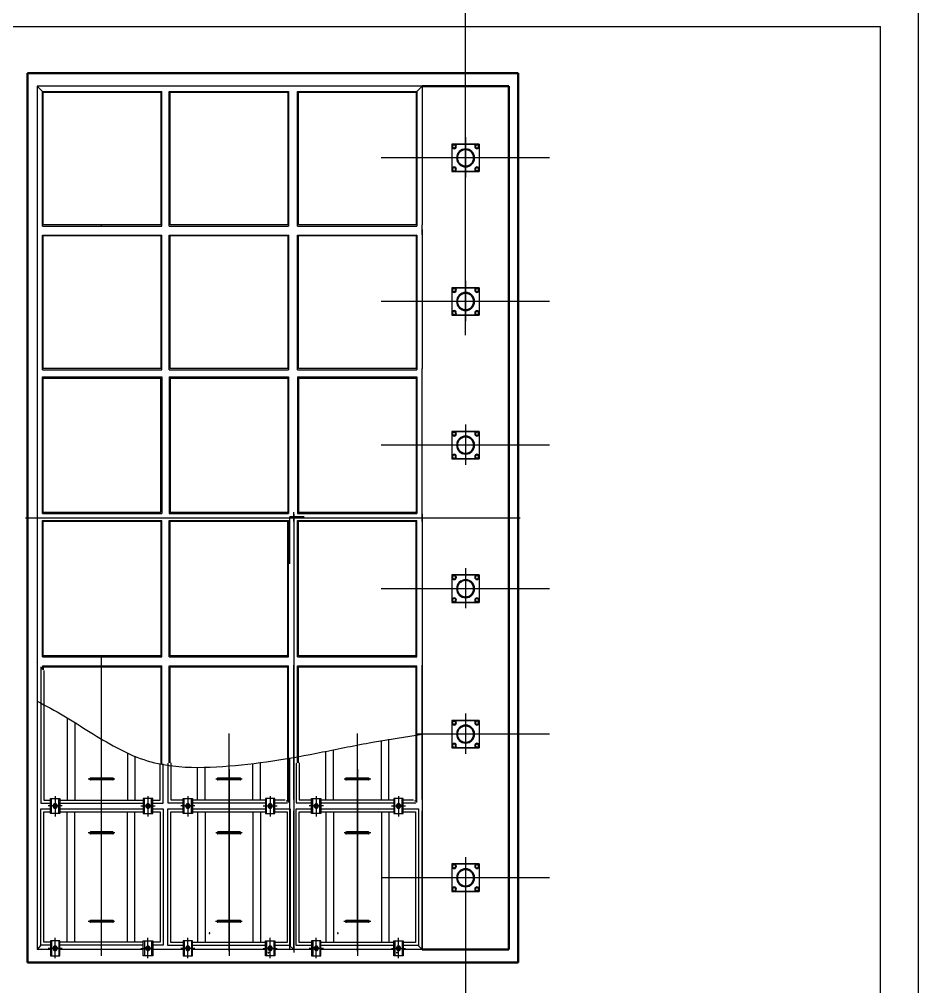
# Model space of a CAD drawing. Extents: x -170 to 1091, y -90 to 504.
# Drawn here: x 268.32 to 277.75, y 65.77 to 75.91 of the extents above; entities that cross this region are included whole.
import ezdxf

# ---------------------------------------------------------------- set-up
doc = ezdxf.new("R2010")
doc.units = 0
doc.header["$LTSCALE"] = 1000
for name, pattern in [('1 实线', [0]), ('2 虚线', [5.75, 4.5, -1.25]), ('4 点画线', [9, 6.25, -1.25, 0.25, -1.25]), ('PF_CENTER', [400, 250, -50, 50, -50])]:
    doc.linetypes.add(name, pattern=pattern)
for name, color, linetype, lineweight in [('01 粗实线', 7, '1 实线', 50), ('02 细灰线', 253, '1 实线', 25), ('03 细红线', 6, '1 实线', 25), ('04 虚线', 54, '2 虚线', 25), ('05 点画线', 141, '4 点画线', 25)]:
    doc.layers.add(name, color=color, linetype=linetype, lineweight=lineweight)
doc.layers.add('02', color=1, linetype='CONTINUOUS')
doc.layers.add('05', color=4, linetype='PF_CENTER')

msp = doc.modelspace()

# ---------------------------------------------------------------- linework, layer by layer
at = {"layer": '01 粗实线'}
for p, q in [((268.40879, 75.34735, 0), (273.55334, 75.34735, 0)), ((268.40879, 66.02735, 0), (268.40879, 75.34735, 0)), ((273.55334, 75.34735, 0), (273.55334, 66.02735, 0)), ((272.54636, 75.21274, 0), (273.45364, 75.21274, 0)), ((273.45364, 75.21274, 0), (273.45364, 66.16171, 0)), ((272.54636, 66.16171, 0), (273.45364, 66.16171, 0)), ((273.55334, 66.02735, 0), (268.40879, 66.02735, 0))]:
    msp.add_line(p, q, dxfattribs=at)
at = {"layer": '01 粗实线', "color": 3, "lineweight": 25}
for p, q in [((272.85543, 74.60435, 0), (272.85543, 74.31522, 0)), ((272.85543, 74.60435, 0), (272.85543, 74.31522, 0)), ((272.85543, 74.60435, 0), (273.14457, 74.60435, 0)), ((273.14457, 74.60435, 0), (272.85543, 74.60435, 0)), ((273.14457, 74.60435, 0), (273.14457, 74.31522, 0)), ((272.85543, 74.31522, 0), (273.14457, 74.31522, 0)), ((273.14457, 74.31522, 0), (272.85543, 74.31522, 0)), ((272.85543, 73.09887, 0), (272.85543, 72.80974, 0)), ((272.85543, 73.09887, 0), (272.85543, 72.80974, 0)), ((272.85543, 73.09887, 0), (273.14457, 73.09887, 0)), ((273.14457, 73.09887, 0), (272.85543, 73.09887, 0)), ((273.14457, 73.09887, 0), (273.14457, 72.80974, 0)), ((272.85543, 72.80974, 0), (273.14457, 72.80974, 0)), ((273.14457, 72.80974, 0), (272.85543, 72.80974, 0)), ((272.85543, 71.59339, 0), (272.85543, 71.30426, 0)), ((272.85543, 71.59339, 0), (272.85543, 71.30426, 0)), ((272.85543, 71.59339, 0), (273.14457, 71.59339, 0)), ((273.14457, 71.59339, 0), (272.85543, 71.59339, 0)), ((273.14457, 71.59339, 0), (273.14457, 71.30426, 0)), ((272.85543, 71.30426, 0), (273.14457, 71.30426, 0)), ((273.14457, 71.30426, 0), (272.85543, 71.30426, 0)), ((272.85543, 70.08874, 0), (272.85543, 69.7996, 0)), ((272.85543, 70.08874, 0), (272.85543, 69.7996, 0)), ((273.14457, 70.08874, 0), (272.85543, 70.08874, 0)), ((272.85543, 70.08874, 0), (273.14457, 70.08874, 0)), ((273.14457, 70.08874, 0), (273.14457, 69.7996, 0)), ((273.14457, 69.7996, 0), (272.85543, 69.7996, 0)), ((272.85543, 69.7996, 0), (273.14457, 69.7996, 0)), ((272.85543, 68.56449, 0), (272.85543, 68.27536, 0)), ((272.85543, 68.56449, 0), (272.85543, 68.27536, 0)), ((273.14457, 68.56449, 0), (272.85543, 68.56449, 0)), ((272.85543, 68.56449, 0), (273.14457, 68.56449, 0)), ((273.14457, 68.56449, 0), (273.14457, 68.27536, 0)), ((273.14457, 68.27536, 0), (272.85543, 68.27536, 0)), ((272.85543, 68.27536, 0), (273.14457, 68.27536, 0)), ((272.85543, 67.05902, 0), (272.85543, 66.76989, 0)), ((272.85543, 67.05902, 0), (272.85543, 66.76989, 0)), ((273.14457, 67.05902, 0), (272.85543, 67.05902, 0)), ((272.85543, 67.05902, 0), (273.14457, 67.05902, 0)), ((273.14457, 67.05902, 0), (273.14457, 66.76989, 0)), ((273.14457, 66.76989, 0), (272.85543, 66.76989, 0)), ((272.85543, 66.76989, 0), (273.14457, 66.76989, 0))]:
    msp.add_line(p, q, dxfattribs=at)
at = {"layer": '01 粗实线', "color": 253, "lineweight": 25}
for p, q in [((268.50683, 69.17443, 0), (268.50849, 69.17237, 0)), ((268.55219, 69.11816, 0), (268.57122, 69.09454, 0))]:
    msp.add_line(p, q, dxfattribs=at)
at = {"layer": '01 粗实线', "color": 9, "lineweight": 25, "elevation": 0}
for points in [[(272.90015, 74.57942), (272.89026, 74.56147), (272.87047, 74.56147), (272.86057, 74.57942), (272.87047, 74.59737), (272.89026, 74.59737)], [(273.09985, 74.57942), (273.10974, 74.56147), (273.12953, 74.56147), (273.13943, 74.57942), (273.12953, 74.59737), (273.10974, 74.59737)], [(272.90015, 74.34015), (272.89026, 74.35809), (272.87047, 74.35809), (272.86057, 74.34015), (272.87047, 74.3222), (272.89026, 74.3222)], [(273.09985, 74.34015), (273.10974, 74.35809), (273.12953, 74.35809), (273.13943, 74.34015), (273.12953, 74.3222), (273.10974, 74.3222)], [(272.90015, 73.07394), (272.89026, 73.056), (272.87047, 73.056), (272.86057, 73.07394), (272.87047, 73.09189), (272.89026, 73.09189)], [(273.09985, 73.07394), (273.10974, 73.056), (273.12953, 73.056), (273.13943, 73.07394), (273.12953, 73.09189), (273.10974, 73.09189)], [(272.90015, 72.83467), (272.89026, 72.85261), (272.87047, 72.85261), (272.86057, 72.83467), (272.87047, 72.81672), (272.89026, 72.81672)], [(273.09985, 72.83467), (273.10974, 72.85261), (273.12953, 72.85261), (273.13943, 72.83467), (273.12953, 72.81672), (273.10974, 72.81672)], [(272.90015, 71.56847), (272.89026, 71.55052), (272.87047, 71.55052), (272.86057, 71.56847), (272.87047, 71.58641), (272.89026, 71.58641)], [(273.09985, 71.56847), (273.10974, 71.55052), (273.12953, 71.55052), (273.13943, 71.56847), (273.12953, 71.58641), (273.10974, 71.58641)], [(272.90015, 71.32919), (272.89026, 71.34714), (272.87047, 71.34714), (272.86057, 71.32919), (272.87047, 71.31125), (272.89026, 71.31125)], [(273.09985, 71.32919), (273.10974, 71.34714), (273.12953, 71.34714), (273.13943, 71.32919), (273.12953, 71.31125), (273.10974, 71.31125)], [(272.90015, 70.06381), (272.89026, 70.04586), (272.87047, 70.04586), (272.86057, 70.06381), (272.87047, 70.08175), (272.89026, 70.08175)], [(273.09985, 70.06381), (273.10974, 70.04586), (273.12953, 70.04586), (273.13943, 70.06381), (273.12953, 70.08175), (273.10974, 70.08175)], [(272.90015, 69.82453), (272.89026, 69.84248), (272.87047, 69.84248), (272.86057, 69.82453), (272.87047, 69.80659), (272.89026, 69.80659)], [(273.09985, 69.82453), (273.10974, 69.84248), (273.12953, 69.84248), (273.13943, 69.82453), (273.12953, 69.80659), (273.10974, 69.80659)], [(272.90015, 68.53957), (272.89026, 68.52162), (272.87047, 68.52162), (272.86057, 68.53957), (272.87047, 68.55751), (272.89026, 68.55751)], [(273.09985, 68.53957), (273.10974, 68.52162), (273.12953, 68.52162), (273.13943, 68.53957), (273.12953, 68.55751), (273.10974, 68.55751)], [(272.90015, 68.30029), (272.89026, 68.31824), (272.87047, 68.31824), (272.86057, 68.30029), (272.87047, 68.28235), (272.89026, 68.28235)], [(273.09985, 68.30029), (273.10974, 68.31824), (273.12953, 68.31824), (273.13943, 68.30029), (273.12953, 68.28235), (273.10974, 68.28235)], [(272.90015, 67.03409), (272.89026, 67.01614), (272.87047, 67.01614), (272.86057, 67.03409), (272.87047, 67.05203), (272.89026, 67.05203)], [(273.09985, 67.03409), (273.10974, 67.01614), (273.12953, 67.01614), (273.13943, 67.03409), (273.12953, 67.05203), (273.10974, 67.05203)], [(272.90015, 66.79481), (272.89026, 66.81276), (272.87047, 66.81276), (272.86057, 66.79481), (272.87047, 66.77687), (272.89026, 66.77687)], [(273.09985, 66.79481), (273.10974, 66.81276), (273.12953, 66.81276), (273.13943, 66.79481), (273.12953, 66.77687), (273.10974, 66.77687)]]:
    msp.add_lwpolyline(points, close=True, dxfattribs=at)
at = {"layer": '01 粗实线', "color": 9, "lineweight": 25}
for centre, radius, start, end in [((272.88036, 74.57942, 0), 0.02393, 90, 270), ((272.88036, 74.57942, 0), 0.01734, 90, 270), ((272.88036, 74.57942, 0), 0.02393, 270, 90), ((272.88036, 74.57942, 0), 0.01734, 270, 90), ((273.11964, 74.57942, 0), 0.02393, 90, 270), ((273.11964, 74.57942, 0), 0.01734, 90, 270), ((273.11964, 74.57942, 0), 0.02393, 270, 90), ((273.11964, 74.57942, 0), 0.01734, 270, 90), ((272.88036, 74.34015, 0), 0.02393, 90, 270), ((272.88036, 74.34015, 0), 0.01734, 90, 270), ((272.88036, 74.34015, 0), 0.02393, 270, 90), ((272.88036, 74.34015, 0), 0.01734, 270, 90), ((273.11964, 74.34015, 0), 0.02393, 90, 270), ((273.11964, 74.34015, 0), 0.01734, 90, 270), ((273.11964, 74.34015, 0), 0.02393, 270, 90), ((273.11964, 74.34015, 0), 0.01734, 270, 90), ((272.88036, 73.07394, 0), 0.02393, 90, 270), ((272.88036, 73.07394, 0), 0.02393, 270, 90), ((273.11964, 73.07394, 0), 0.02393, 90, 270), ((273.11964, 73.07394, 0), 0.02393, 270, 90), ((272.88036, 73.07394, 0), 0.01734, 90, 270), ((272.88036, 73.07394, 0), 0.01734, 270, 90), ((273.11964, 73.07394, 0), 0.01734, 90, 270), ((273.11964, 73.07394, 0), 0.01734, 270, 90), ((272.88036, 72.83467, 0), 0.02393, 90, 270), ((272.88036, 72.83467, 0), 0.01734, 90, 270), ((272.88036, 72.83467, 0), 0.02393, 270, 90), ((272.88036, 72.83467, 0), 0.01734, 270, 90), ((273.11964, 72.83467, 0), 0.02393, 90, 270), ((273.11964, 72.83467, 0), 0.01734, 90, 270), ((273.11964, 72.83467, 0), 0.02393, 270, 90), ((273.11964, 72.83467, 0), 0.01734, 270, 90), ((272.88036, 71.56847, 0), 0.02393, 90, 270), ((272.88036, 71.56847, 0), 0.01734, 90, 270), ((272.88036, 71.56847, 0), 0.02393, 270, 90), ((272.88036, 71.56847, 0), 0.01734, 270, 90), ((273.11964, 71.56847, 0), 0.02393, 90, 270), ((273.11964, 71.56847, 0), 0.01734, 90, 270), ((273.11964, 71.56847, 0), 0.02393, 270, 90), ((273.11964, 71.56847, 0), 0.01734, 270, 90), ((272.88036, 71.32919, 0), 0.02393, 90, 270), ((272.88036, 71.32919, 0), 0.01734, 90, 270), ((272.88036, 71.32919, 0), 0.02393, 270, 90), ((272.88036, 71.32919, 0), 0.01734, 270, 90), ((273.11964, 71.32919, 0), 0.02393, 90, 270), ((273.11964, 71.32919, 0), 0.01734, 90, 270), ((273.11964, 71.32919, 0), 0.02393, 270, 90), ((273.11964, 71.32919, 0), 0.01734, 270, 90), ((272.88036, 70.06381, 0), 0.02393, 90, 270), ((272.88036, 70.06381, 0), 0.01734, 90, 270), ((272.88036, 70.06381, 0), 0.02393, 270, 90), ((272.88036, 70.06381, 0), 0.01734, 270, 90), ((273.11964, 70.06381, 0), 0.02393, 90, 270), ((273.11964, 70.06381, 0), 0.01734, 90, 270), ((273.11964, 70.06381, 0), 0.02393, 270, 90), ((273.11964, 70.06381, 0), 0.01734, 270, 90), ((272.88036, 69.82453, 0), 0.02393, 90, 270), ((272.88036, 69.82453, 0), 0.01734, 90, 270), ((272.88036, 69.82453, 0), 0.02393, 270, 90), ((272.88036, 69.82453, 0), 0.01734, 270, 90), ((273.11964, 69.82453, 0), 0.02393, 90, 270), ((273.11964, 69.82453, 0), 0.01734, 90, 270), ((273.11964, 69.82453, 0), 0.02393, 270, 90), ((273.11964, 69.82453, 0), 0.01734, 270, 90), ((272.88036, 68.53957, 0), 0.02393, 90, 270), ((272.88036, 68.53957, 0), 0.01734, 90, 270), ((272.88036, 68.53957, 0), 0.02393, 270, 90), ((272.88036, 68.53957, 0), 0.01734, 270, 90), ((273.11964, 68.53957, 0), 0.02393, 90, 270), ((273.11964, 68.53957, 0), 0.01734, 90, 270), ((273.11964, 68.53957, 0), 0.02393, 270, 90), ((273.11964, 68.53957, 0), 0.01734, 270, 90), ((272.88036, 68.30029, 0), 0.02393, 90, 270), ((272.88036, 68.30029, 0), 0.01734, 90, 270), ((272.88036, 68.30029, 0), 0.02393, 270, 90), ((272.88036, 68.30029, 0), 0.01734, 270, 90), ((273.11964, 68.30029, 0), 0.02393, 90, 270), ((273.11964, 68.30029, 0), 0.01734, 90, 270), ((273.11964, 68.30029, 0), 0.02393, 270, 90), ((273.11964, 68.30029, 0), 0.01734, 270, 90), ((272.88036, 67.03409, 0), 0.02393, 90, 270), ((272.88036, 67.03409, 0), 0.01734, 90, 270), ((272.88036, 67.03409, 0), 0.02393, 270, 90), ((272.88036, 67.03409, 0), 0.01734, 270, 90), ((273.11964, 67.03409, 0), 0.02393, 90, 270), ((273.11964, 67.03409, 0), 0.01734, 90, 270), ((273.11964, 67.03409, 0), 0.02393, 270, 90), ((273.11964, 67.03409, 0), 0.01734, 270, 90), ((272.88036, 66.79481, 0), 0.02393, 90, 270), ((272.88036, 66.79481, 0), 0.01734, 90, 270), ((272.88036, 66.79481, 0), 0.02393, 270, 90), ((272.88036, 66.79481, 0), 0.01734, 270, 90), ((273.11964, 66.79481, 0), 0.02393, 90, 270), ((273.11964, 66.79481, 0), 0.01734, 90, 270), ((273.11964, 66.79481, 0), 0.02393, 270, 90), ((273.11964, 66.79481, 0), 0.01734, 270, 90)]:
    msp.add_arc(centre, radius, start, end, dxfattribs=at)
at = {"layer": '01 粗实线', "color": 3, "lineweight": 25}
for centre, start, end in [((273, 74.45978, 0), 90, 270), ((273, 74.45978, 0), 270, 90), ((273, 72.95431, 0), 90, 270), ((273, 72.95431, 0), 270, 90), ((273, 71.44883, 0), 90, 270), ((273, 71.44883, 0), 270, 90), ((273, 69.94417, 0), 90, 270), ((273, 69.94417, 0), 270, 90), ((273, 68.41993, 0), 90, 270), ((273, 68.41993, 0), 270, 90), ((273, 66.91445, 0), 90, 270), ((273, 66.91445, 0), 270, 90)]:
    msp.add_arc(centre, 0.09472, start, end, dxfattribs=at)
at = {"layer": '01 粗实线', "lineweight": 25}
for centre, start, end in [((270.31603, 66.33346, 0), 90, 270), ((270.31603, 66.33346, 0), 270, 90), ((271.66199, 66.33346, 0), 90, 270), ((271.66199, 66.33346, 0), 270, 90), ((270.93395, 66.12982, 0), 90, 270), ((270.93395, 66.12982, 0), 270, 90), ((270.94973, 66.1784, 0), 90, 270), ((270.94973, 66.1784, 0), 270, 90), ((272.27991, 66.12982, 0), 90, 270), ((272.27991, 66.12982, 0), 270, 90), ((272.29569, 66.1784, 0), 90, 270), ((272.29569, 66.1784, 0), 270, 90)]:
    msp.add_arc(centre, 0.00353, start, end, dxfattribs=at)
at = {"layer": '02', "ltscale": 8}
for p, q in [((277.75, 62.70093, 0), (277.75, 82.69885, 0)), ((224, 75.83535, 0), (277.35, 75.83535, 0)), ((277.35, 62.70093), (277.35, 75.83535, 0))]:
    msp.add_line(p, q, dxfattribs=at)
at = {"layer": '02 细灰线', "color": 7}
for p, q in [((271.20041, 75.21274, 0), (268.50849, 75.21274, 0)), ((268.50849, 75.21274, 0), (268.50849, 66.98268, 0)), ((268.50849, 75.21274, 0), (268.57122, 75.15001, 0)), ((268.56495, 73.74487, 0), (268.56495, 75.15628, 0)), ((268.56495, 75.15628, 0), (269.81681, 75.15628, 0)), ((268.57122, 73.75664, 0), (268.57122, 75.15001, 0)), ((268.57122, 75.15001, 0), (269.81681, 75.15001, 0)), ((269.80505, 75.15001, 0), (269.80505, 73.75664, 0)), ((269.81681, 75.15001, 0), (269.80505, 75.15001, 0)), ((272.54636, 75.21274, 0), (269.85445, 75.21274, 0)), ((269.89209, 75.15628, 0), (271.14395, 75.15628, 0)), ((269.89209, 75.15001, 0), (271.13768, 75.15001, 0)), ((269.90385, 75.15001, 0), (269.89209, 75.15001, 0)), ((269.90385, 73.75664, 0), (269.90385, 75.15001, 0)), ((271.18472, 75.21274, 0), (271.13768, 75.21274, 0)), ((271.14395, 75.15628, 0), (271.13768, 75.15001, 0)), ((271.13768, 75.15001, 0), (271.13768, 73.75664, 0)), ((271.14395, 75.15628, 0), (271.14395, 73.74487, 0)), ((271.23804, 75.15628, 0), (272.48991, 75.15628, 0)), ((271.23804, 75.15001, 0), (272.48363, 75.15001, 0)), ((271.24981, 75.15001, 0), (271.23804, 75.15001, 0)), ((271.24981, 73.75664, 0), (271.24981, 75.15001, 0)), ((272.53068, 75.21274, 0), (272.48363, 75.21274, 0)), ((272.54636, 75.21274, 0), (272.48363, 75.15001, 0)), ((272.48363, 75.15001, 0), (272.48363, 73.75664, 0)), ((272.48991, 75.15628, 0), (272.48991, 73.74487, 0)), ((272.54636, 75.21274, 0), (272.54636, 73.75664, 0)), ((268.50849, 73.70724, 0), (268.50849, 66.16171, 0)), ((269.80505, 73.75664, 0), (268.57122, 73.75664, 0)), ((271.13768, 73.75664, 0), (269.90385, 73.75664, 0)), ((272.48363, 73.75664, 0), (271.24981, 73.75664, 0)), ((272.54636, 73.65784, 0), (272.54636, 73.75664, 0)), ((272.54636, 73.70724, 0), (272.54636, 72.25113, 0)), ((268.56495, 72.23937, 0), (268.56495, 73.65078, 0)), ((268.56495, 73.65078, 0), (268.57122, 73.64451, 0)), ((268.56495, 73.65078, 0), (269.81681, 73.65078, 0)), ((268.57122, 72.25113, 0), (268.57122, 73.64451, 0)), ((268.57122, 73.64451, 0), (269.81681, 73.64451, 0)), ((269.80505, 73.64451, 0), (269.80505, 72.25113, 0)), ((269.81681, 73.64451, 0), (269.80505, 73.64451, 0)), ((269.89209, 73.65078, 0), (271.14395, 73.65078, 0)), ((269.89209, 73.64451, 0), (271.13768, 73.64451, 0)), ((269.90385, 73.64451, 0), (269.89209, 73.64451, 0)), ((269.90385, 72.25113, 0), (269.90385, 73.64451, 0)), ((271.14395, 73.65078, 0), (271.13768, 73.64451, 0)), ((271.13768, 73.64451, 0), (271.13768, 72.25113, 0)), ((271.14395, 73.65078, 0), (271.14395, 72.23937, 0)), ((271.23804, 73.65078, 0), (272.48991, 73.65078, 0)), ((271.23804, 73.64451, 0), (272.48363, 73.64451, 0)), ((271.24981, 73.64451, 0), (271.23804, 73.64451, 0)), ((271.24981, 72.25113, 0), (271.24981, 73.64451, 0)), ((272.48991, 73.65078, 0), (272.48363, 73.64451, 0)), ((272.48363, 73.64451, 0), (272.48363, 72.25113, 0)), ((272.48991, 73.65078, 0), (272.48991, 72.23937, 0)), ((269.80505, 72.25113, 0), (268.57122, 72.25113, 0)), ((271.13768, 72.25113, 0), (269.90385, 72.25113, 0)), ((272.48363, 72.25113, 0), (271.24981, 72.25113, 0)), ((272.54636, 72.15233, 0), (272.54636, 72.25113, 0)), ((268.56495, 70.73387, 0), (268.56495, 72.16409, 0)), ((268.57122, 70.74563, 0), (268.57122, 72.15233, 0)), ((268.57122, 72.15233, 0), (269.80505, 72.15233, 0)), ((269.80505, 70.74563, 0), (269.80505, 72.15233, 0)), ((269.90385, 72.15233, 0), (271.13768, 72.15233, 0)), ((269.90385, 72.15233, 0), (269.90385, 70.74563, 0)), ((271.13768, 72.15233, 0), (271.13768, 70.74563, 0)), ((271.14395, 72.16409, 0), (271.14395, 72.15233, 0)), ((271.14395, 72.15233, 0), (271.14395, 70.73387, 0)), ((271.24981, 72.15233, 0), (271.24981, 70.74563, 0)), ((271.24981, 72.15233, 0), (272.48363, 72.15233, 0)), ((272.48363, 72.15233, 0), (272.48363, 70.74563, 0)), ((272.48991, 72.16409, 0), (272.48991, 72.15233, 0)), ((272.48991, 72.15233, 0), (272.48991, 70.73387, 0)), ((272.54636, 70.74563, 0), (272.54636, 72.15233, 0)), ((268.57122, 70.74563, 0), (269.80505, 70.74563, 0)), ((269.90385, 70.74563, 0), (271.13768, 70.74563, 0)), ((271.20041, 70.64683, 0), (271.20041, 70.74563, 0)), ((271.20041, 70.72681, 0), (271.20041, 69.12332, 0)), ((271.24981, 70.74563, 0), (272.48363, 70.74563, 0)), ((272.54636, 70.64683, 0), (272.54636, 70.74563, 0)), ((272.54636, 70.72681, 0), (272.54636, 69.12332, 0)), ((268.56495, 69.22918, 0), (268.56495, 70.65859, 0)), ((268.57122, 69.24094, 0), (268.57122, 70.64683, 0)), ((269.80505, 70.64683, 0), (268.57122, 70.64683, 0)), ((269.80505, 70.64683, 0), (269.80505, 69.24094, 0)), ((271.13768, 70.64683, 0), (269.90385, 70.64683, 0)), ((269.90385, 69.24094, 0), (269.90385, 70.64683, 0)), ((271.13768, 69.24094, 0), (271.13768, 70.64683, 0)), ((271.14395, 69.22918, 0), (271.14395, 70.65859, 0)), ((271.20041, 70.64683, 0), (271.20041, 69.14214, 0)), ((272.48363, 70.64683, 0), (271.24981, 70.64683, 0)), ((271.24981, 69.24094, 0), (271.24981, 70.64683, 0)), ((272.48363, 69.24094, 0), (272.48363, 70.64683, 0)), ((272.48991, 69.22918, 0), (272.48991, 70.65859, 0)), ((272.54636, 70.64683, 0), (272.54636, 69.14214, 0)), ((269.80505, 69.24094, 0), (268.57122, 69.24094, 0)), ((271.13768, 69.24094, 0), (269.90385, 69.24094, 0)), ((271.20041, 67.73544, 0), (271.20041, 69.14214, 0)), ((272.48363, 69.24094, 0), (271.24981, 69.24094, 0)), ((272.54636, 67.73544, 0), (272.54636, 69.14214, 0)), ((268.54692, 69.12413, 0), (268.54692, 68.46937, 0)), ((268.56495, 69.13508, 0), (268.56495, 69.10176, 0)), ((268.57122, 69.12332, 0), (268.57122, 69.09397, 0)), ((269.80505, 69.12332, 0), (268.57122, 69.12332, 0)), ((269.80505, 69.12332, 0), (269.80505, 68.10662, 0)), ((271.13768, 69.12332, 0), (269.90385, 69.12332, 0)), ((271.13768, 69.12332, 0), (269.90385, 69.12332, 0)), ((269.90385, 68.11868, 0), (269.90385, 69.12332, 0)), ((271.13768, 67.71662, 0), (271.13768, 69.12332, 0)), ((271.14395, 67.70485, 0), (271.14395, 69.13508, 0)), ((271.20041, 69.12332, 0), (271.20041, 67.71662, 0)), ((271.24981, 68.11868, 0), (271.24981, 69.12332, 0)), ((272.48363, 69.12332, 0), (271.24981, 69.12332, 0)), ((272.48363, 69.12332, 0), (271.24981, 69.12332, 0)), ((272.48363, 67.71662, 0), (272.48363, 69.12332, 0)), ((272.48991, 67.70485, 0), (272.48991, 69.13508, 0)), ((272.54636, 69.12332, 0), (272.54636, 67.71662, 0)), ((268.50849, 68.46937, 0), (268.50849, 67.71662, 0)), ((268.54692, 68.46937, 0), (268.54692, 67.69825, 0)), ((269.82936, 67.69825, 0), (269.82936, 68.10992, 0)), ((269.87921, 68.1167, 0), (269.87921, 67.69858, 0)), ((271.22516, 68.1167, 0), (271.22516, 67.69858, 0)), ((269.3009, 67.95891, 0), (269.0688, 67.95891, 0)), ((269.3009, 67.94009, 0), (269.0688, 67.94009, 0)), ((270.63681, 67.95891, 0), (270.40471, 67.95891, 0)), ((270.63681, 67.94009, 0), (270.40471, 67.94009, 0)), ((271.98277, 67.95891, 0), (271.75067, 67.95891, 0)), ((271.98277, 67.94009, 0), (271.75067, 67.94009, 0)), ((271.20041, 67.73544, 0), (271.20041, 66.13113, 0)), ((272.54636, 67.73544, 0), (272.54636, 66.16171, 0)), ((268.50849, 67.71662, 0), (268.50849, 66.96386, 0)), ((268.54692, 67.69825, 0), (268.6493, 67.69825, 0)), ((268.54692, 66.96386, 0), (268.54692, 67.63619, 0)), ((268.54692, 67.63619, 0), (268.6493, 67.63619, 0)), ((268.74809, 67.69825, 0), (269.6216, 67.69825, 0)), ((268.74809, 67.63619, 0), (269.6216, 67.63619, 0)), ((269.7204, 67.69825, 0), (269.82936, 67.69825, 0)), ((269.7204, 67.63619, 0), (269.82936, 67.63619, 0)), ((269.82936, 67.63619, 0), (269.82936, 66.96386, 0)), ((269.87921, 67.69858, 0), (270.03976, 67.69858, 0)), ((269.87921, 66.96386, 0), (269.87921, 67.63585, 0)), ((269.87921, 67.63585, 0), (270.03976, 67.63585, 0)), ((270.13856, 67.69858, 0), (270.90229, 67.69858, 0)), ((270.13856, 67.63585, 0), (270.90229, 67.63585, 0)), ((271.00109, 67.69858, 0), (271.13434, 67.69858, 0)), ((271.00109, 67.63585, 0), (271.16165, 67.63585, 0)), ((271.13768, 67.71662, 0), (271.11976, 67.71662, 0)), ((271.13768, 67.71662, 0), (271.11976, 67.71662, 0)), ((271.16165, 67.63585, 0), (271.16165, 66.96386, 0)), ((271.20041, 67.71662, 0), (271.20041, 67.61782, 0)), ((271.22516, 67.69858, 0), (271.38572, 67.69858, 0)), ((271.22516, 66.96386, 0), (271.22516, 67.63585, 0)), ((271.22516, 67.63585, 0), (271.38572, 67.63585, 0)), ((271.48452, 67.69858, 0), (272.24825, 67.69858, 0)), ((271.48452, 67.63585, 0), (272.24825, 67.63585, 0)), ((272.34705, 67.69858, 0), (272.4803, 67.69858, 0)), ((272.34705, 67.63585, 0), (272.50761, 67.63585, 0)), ((272.48363, 67.71662, 0), (272.46571, 67.71662, 0)), ((272.48363, 67.71662, 0), (272.46571, 67.71662, 0)), ((272.50761, 67.63585, 0), (272.50761, 66.96386, 0)), ((272.54636, 67.71662, 0), (272.54636, 67.61782, 0)), ((271.20041, 66.8784, 0), (271.20041, 67.61782, 0)), ((272.54636, 66.8784, 0), (272.54636, 67.61782, 0)), ((269.3009, 67.39434, 0), (269.0688, 67.39434, 0)), ((269.3009, 67.37553, 0), (269.0688, 67.37553, 0)), ((270.63681, 67.39434, 0), (270.40471, 67.39434, 0)), ((270.63681, 67.37553, 0), (270.40471, 67.37553, 0)), ((271.98277, 67.39434, 0), (271.75067, 67.39434, 0)), ((271.98277, 67.37553, 0), (271.75067, 67.37553, 0)), ((268.50849, 66.96386, 0), (268.50849, 66.16171, 0)), ((268.54692, 66.20674, 0), (268.54692, 66.96386, 0)), ((269.82936, 66.96386, 0), (269.82936, 66.20674, 0)), ((269.87921, 66.20641, 0), (269.87921, 66.96386, 0)), ((271.16165, 66.96386, 0), (271.16165, 66.20641, 0)), ((271.22516, 66.20641, 0), (271.22516, 66.96386, 0)), ((272.50761, 66.96386, 0), (272.50761, 66.20641, 0)), ((271.20041, 66.16171, 0), (271.20041, 66.8784, 0)), ((272.54636, 66.16171, 0), (272.54636, 66.8784, 0)), ((269.3009, 66.46673, 0), (269.0688, 66.46673, 0)), ((269.3009, 66.44792, 0), (269.0688, 66.44792, 0)), ((270.63681, 66.46673, 0), (270.40471, 66.46673, 0)), ((270.63681, 66.44792, 0), (270.40471, 66.44792, 0)), ((271.98277, 66.46673, 0), (271.75067, 66.46673, 0)), ((271.98277, 66.44792, 0), (271.75067, 66.44792, 0)), ((268.54692, 66.20674, 0), (268.50849, 66.16171, 0)), ((268.6493, 66.20674, 0), (268.54692, 66.20674, 0)), ((269.6216, 66.20674, 0), (268.74809, 66.20674, 0)), ((269.82936, 66.20674, 0), (269.7204, 66.20674, 0)), ((270.03976, 66.20641, 0), (269.87921, 66.20641, 0)), ((270.90229, 66.20641, 0), (270.13856, 66.20641, 0)), ((271.16165, 66.20641, 0), (271.00109, 66.20641, 0)), ((271.15571, 66.20641, 0), (271.20041, 66.16171, 0)), ((271.38572, 66.20641, 0), (271.22516, 66.20641, 0)), ((272.24825, 66.20641, 0), (271.48452, 66.20641, 0)), ((272.50761, 66.20641, 0), (272.34705, 66.20641, 0)), ((272.50167, 66.20641, 0), (272.54636, 66.16171, 0)), ((268.6493, 66.16171, 0), (268.50849, 66.16171, 0)), ((269.6216, 66.16171, 0), (268.74809, 66.16171, 0)), ((270.03976, 66.16171, 0), (269.7204, 66.16171, 0)), ((270.90229, 66.16171, 0), (270.13856, 66.16171, 0)), ((271.20041, 66.16171, 0), (271.00109, 66.16171, 0)), ((271.38572, 66.16171, 0), (271.06636, 66.16171, 0)), ((272.24825, 66.16171, 0), (271.48452, 66.16171, 0)), ((272.54636, 66.16171, 0), (272.34705, 66.16171, 0))]:
    msp.add_line(p, q, dxfattribs=at)
at = {"layer": '02 细灰线', "color": 7, "elevation": 0}
for points in [[(268.74809, 67.58881), (268.6493, 67.58881), (268.6493, 67.74563), (268.74809, 67.74563)], [(269.6216, 67.58881), (269.7204, 67.58881), (269.7204, 67.74563), (269.6216, 67.74563)], [(270.13856, 67.58881), (270.03976, 67.58881), (270.03976, 67.74563), (270.13856, 67.74563)], [(270.90229, 67.58881), (271.00109, 67.58881), (271.00109, 67.74563), (270.90229, 67.74563)], [(271.48452, 67.58881), (271.38572, 67.58881), (271.38572, 67.74563), (271.48452, 67.74563)], [(272.24825, 67.58881), (272.34705, 67.58881), (272.34705, 67.74563), (272.24825, 67.74563)], [(268.69869, 67.68774), (268.67988, 67.67748), (268.67988, 67.65696), (268.69869, 67.6467), (268.71751, 67.65696), (268.71751, 67.67748)], [(269.671, 67.68774), (269.68982, 67.67748), (269.68982, 67.65696), (269.671, 67.6467), (269.65218, 67.65696), (269.65218, 67.67748)], [(270.08916, 67.68774), (270.07035, 67.67748), (270.07035, 67.65696), (270.08916, 67.6467), (270.10798, 67.65696), (270.10798, 67.67748)], [(270.95169, 67.68774), (270.97051, 67.67748), (270.97051, 67.65696), (270.95169, 67.6467), (270.93287, 67.65696), (270.93287, 67.67748)], [(271.43512, 67.68774), (271.4163, 67.67748), (271.4163, 67.65696), (271.43512, 67.6467), (271.45394, 67.65696), (271.45394, 67.67748)], [(272.29765, 67.68774), (272.31647, 67.67748), (272.31647, 67.65696), (272.29765, 67.6467), (272.27883, 67.65696), (272.27883, 67.67748)], [(268.74809, 66.25345), (268.6493, 66.25345), (268.6493, 66.09663), (268.74809, 66.09663)], [(269.6216, 66.25345), (269.7204, 66.25345), (269.7204, 66.09663), (269.6216, 66.09663)], [(270.13856, 66.25345), (270.03976, 66.25345), (270.03976, 66.09663), (270.13856, 66.09663)], [(270.90229, 66.25345), (271.00109, 66.25345), (271.00109, 66.09663), (270.90229, 66.09663)], [(271.48452, 66.25345), (271.38572, 66.25345), (271.38572, 66.09663), (271.48452, 66.09663)], [(272.24825, 66.25345), (272.34705, 66.25345), (272.34705, 66.09663), (272.24825, 66.09663)], [(268.69869, 66.15452), (268.67988, 66.16478), (268.67988, 66.1853), (268.69869, 66.19556), (268.71751, 66.1853), (268.71751, 66.16478)], [(269.671, 66.15452), (269.68982, 66.16478), (269.68982, 66.1853), (269.671, 66.19556), (269.65218, 66.1853), (269.65218, 66.16478)], [(270.08916, 66.15452), (270.07035, 66.16478), (270.07035, 66.1853), (270.08916, 66.19556), (270.10798, 66.1853), (270.10798, 66.16478)], [(270.95169, 66.15452), (270.97051, 66.16478), (270.97051, 66.1853), (270.95169, 66.19556), (270.93287, 66.1853), (270.93287, 66.16478)], [(271.43512, 66.15452), (271.4163, 66.16478), (271.4163, 66.1853), (271.43512, 66.19556), (271.45394, 66.1853), (271.45394, 66.16478)], [(272.29765, 66.15452), (272.31647, 66.16478), (272.31647, 66.1853), (272.29765, 66.19556), (272.27883, 66.1853), (272.27883, 66.16478)]]:
    msp.add_lwpolyline(points, close=True, dxfattribs=at)
at = {"layer": '02 细灰线', "color": 7}
for centre, radius, start, end in [((269.0688, 67.9495, 0), 0.00941, 89.971692, 269.999987), ((269.3009, 67.9495, 0), 0.00941, 269.982951, 89.999947), ((269.3009, 67.9495, 0), 0.000000000765, 270, 90), ((269.3009, 67.9495, 0), 0.000000000765, 90, 270), ((270.40471, 67.9495, 0), 0.00941, 89.971692, 269.999987), ((270.63681, 67.9495, 0), 0.00941, 269.982951, 89.999947), ((270.63681, 67.9495, 0), 0.000000000765, 270, 90), ((270.63681, 67.9495, 0), 0.000000000765, 90, 270), ((271.75067, 67.9495, 0), 0.00941, 89.971692, 269.999987), ((271.98277, 67.9495, 0), 0.00941, 269.982951, 89.999947), ((271.98277, 67.9495, 0), 0.000000000765, 270, 90), ((271.98277, 67.9495, 0), 0.000000000765, 90, 270), ((268.69869, 67.66722, 0), 0.02352, 90, 270), ((268.69869, 67.66722, 0), 0.01804, 90, 270), ((268.69869, 67.66722, 0), 0.01255, 90, 270), ((268.69869, 67.66722, 0), 0.02352, 270, 90), ((268.69869, 67.66722, 0), 0.01804, 270, 90), ((268.69869, 67.66722, 0), 0.01255, 270, 90), ((269.671, 67.66722, 0), 0.02352, 90, 270), ((269.671, 67.66722, 0), 0.01804, 90, 270), ((269.671, 67.66722, 0), 0.01255, 90, 270), ((269.671, 67.66722, 0), 0.02352, 270, 90), ((269.671, 67.66722, 0), 0.01804, 270, 90), ((269.671, 67.66722, 0), 0.01255, 270, 90), ((270.08916, 67.66722, 0), 0.02352, 90, 270), ((270.08916, 67.66722, 0), 0.01804, 90, 270), ((270.08916, 67.66722, 0), 0.01255, 90, 270), ((270.08916, 67.66722, 0), 0.02352, 270, 90), ((270.08916, 67.66722, 0), 0.01804, 270, 90), ((270.08916, 67.66722, 0), 0.01255, 270, 90), ((270.95169, 67.66722, 0), 0.02352, 90, 270), ((270.95169, 67.66722, 0), 0.01804, 90, 270), ((270.95169, 67.66722, 0), 0.01255, 90, 270), ((270.95169, 67.66722, 0), 0.02352, 270, 90), ((270.95169, 67.66722, 0), 0.01804, 270, 90), ((270.95169, 67.66722, 0), 0.01255, 270, 90), ((271.43512, 67.66722, 0), 0.02352, 90, 270), ((271.43512, 67.66722, 0), 0.01804, 90, 270), ((271.43512, 67.66722, 0), 0.01255, 90, 270), ((271.43512, 67.66722, 0), 0.02352, 270, 90), ((271.43512, 67.66722, 0), 0.01804, 270, 90), ((271.43512, 67.66722, 0), 0.01255, 270, 90), ((272.29765, 67.66722, 0), 0.02352, 90, 270), ((272.29765, 67.66722, 0), 0.01804, 90, 270), ((272.29765, 67.66722, 0), 0.01255, 90, 270), ((272.29765, 67.66722, 0), 0.02352, 270, 90), ((272.29765, 67.66722, 0), 0.01804, 270, 90), ((272.29765, 67.66722, 0), 0.01255, 270, 90), ((269.0688, 67.38494, 0), 0.00941, 90, 270.028295), ((269.3009, 67.38494, 0), 0.00941, 270, 90.016995), ((269.3009, 67.38494, 0), 0.000000000765, 270, 90), ((269.3009, 67.38494, 0), 0.000000000765, 90, 270), ((270.40471, 67.38494, 0), 0.00941, 90, 270.028295), ((270.63681, 67.38494, 0), 0.00941, 270, 90.016995), ((270.63681, 67.38494, 0), 0.000000000765, 270, 90), ((270.63681, 67.38494, 0), 0.000000000765, 90, 270), ((271.75067, 67.38494, 0), 0.00941, 90, 270.028295), ((271.98277, 67.38494, 0), 0.00941, 270, 90.016995), ((271.98277, 67.38494, 0), 0.000000000765, 270, 90), ((271.98277, 67.38494, 0), 0.000000000765, 90, 270), ((269.0688, 66.45732, 0), 0.00941, 89.971692, 269.999987), ((269.3009, 66.45732, 0), 0.00941, 269.982951, 89.999947), ((269.3009, 66.45732, 0), 0.000000000765, 270, 90), ((269.3009, 66.45732, 0), 0.000000000765, 90, 270), ((270.40471, 66.45732, 0), 0.00941, 89.971692, 269.999987), ((270.63681, 66.45732, 0), 0.00941, 269.982951, 89.999947), ((270.63681, 66.45732, 0), 0.000000000765, 270, 90), ((270.63681, 66.45732, 0), 0.000000000765, 90, 270), ((271.75067, 66.45732, 0), 0.00941, 89.971692, 269.999987), ((271.98277, 66.45732, 0), 0.00941, 269.982951, 89.999947), ((271.98277, 66.45732, 0), 0.000000000765, 270, 90), ((271.98277, 66.45732, 0), 0.000000000765, 90, 270), ((268.69869, 66.17504, 0), 0.02352, 90, 270), ((268.69869, 66.17504, 0), 0.01804, 90, 270), ((268.69869, 66.17504, 0), 0.01255, 90, 270), ((268.69869, 66.17504, 0), 0.02352, 270, 90), ((268.69869, 66.17504, 0), 0.01804, 270, 90), ((268.69869, 66.17504, 0), 0.01255, 270, 90), ((269.671, 66.17504, 0), 0.02352, 90, 270), ((269.671, 66.17504, 0), 0.01804, 90, 270), ((269.671, 66.17504, 0), 0.01255, 90, 270), ((269.671, 66.17504, 0), 0.02352, 270, 90), ((269.671, 66.17504, 0), 0.01804, 270, 90), ((269.671, 66.17504, 0), 0.01255, 270, 90), ((270.08916, 66.17504, 0), 0.02352, 90, 270), ((270.08916, 66.17504, 0), 0.01804, 90, 270), ((270.08916, 66.17504, 0), 0.01255, 90, 270), ((270.08916, 66.17504, 0), 0.02352, 270, 90), ((270.08916, 66.17504, 0), 0.01804, 270, 90), ((270.08916, 66.17504, 0), 0.01255, 270, 90), ((270.95169, 66.17504, 0), 0.02352, 90, 270), ((270.95169, 66.17504, 0), 0.01804, 90, 270), ((270.95169, 66.17504, 0), 0.01255, 90, 270), ((270.95169, 66.17504, 0), 0.02352, 270, 90), ((270.95169, 66.17504, 0), 0.01804, 270, 90), ((270.95169, 66.17504, 0), 0.01255, 270, 90), ((271.43512, 66.17504, 0), 0.02352, 90, 270), ((271.43512, 66.17504, 0), 0.01804, 90, 270), ((271.43512, 66.17504, 0), 0.01255, 90, 270), ((271.43512, 66.17504, 0), 0.02352, 270, 90), ((271.43512, 66.17504, 0), 0.01804, 270, 90), ((271.43512, 66.17504, 0), 0.01255, 270, 90), ((272.29765, 66.17504, 0), 0.02352, 90, 270), ((272.29765, 66.17504, 0), 0.01804, 90, 270), ((272.29765, 66.17504, 0), 0.01255, 90, 270), ((272.29765, 66.17504, 0), 0.02352, 270, 90), ((272.29765, 66.17504, 0), 0.01804, 270, 90), ((272.29765, 66.17504, 0), 0.01255, 270, 90)]:
    msp.add_arc(centre, radius, start, end, dxfattribs=at)
at = {"layer": '02 细灰线'}
msp.add_open_spline([(268.50849, 68.76632, 0), (268.60288, 68.71635, 0), (268.79284, 68.61578, 0), (269.06232, 68.43998, 0), (269.33616, 68.27617, 0), (269.62222, 68.14111, 0), (270.00049, 68.06305, 0), (270.45704, 68.07384, 0), (270.98126, 68.13323, 0), (271.50242, 68.23129, 0), (272.02209, 68.34002, 0), (272.37197, 68.39335, 0), (272.54636, 68.41993, 0)], degree=3, knots=[0, 0, 0, 0, 0.32021522, 0.6445154, 0.96443145, 1.27783899, 1.58805414, 2.11325814, 2.63969071, 3.17076878, 3.70318082, 4.23228713, 4.23228713, 4.23228713, 4.23228713], dxfattribs=at)
at = {"layer": '03 细红线'}
for p, q in [((269.81681, 73.74487, 0), (269.81681, 75.15628, 0)), ((269.89209, 73.74487, 0), (269.89209, 75.15628, 0)), ((271.23804, 73.74487, 0), (271.23804, 75.15628, 0)), ((268.56495, 73.74487, 0), (269.81681, 73.74487, 0)), ((269.89209, 73.74487, 0), (271.14395, 73.74487, 0)), ((271.23804, 73.74487, 0), (272.48991, 73.74487, 0)), ((269.81681, 72.23937, 0), (269.81681, 73.65078, 0)), ((269.89209, 72.23937, 0), (269.89209, 73.65078, 0)), ((271.23804, 72.23937, 0), (271.23804, 73.65078, 0)), ((268.56495, 72.23937, 0), (269.81681, 72.23937, 0)), ((269.89209, 72.23937, 0), (271.14395, 72.23937, 0)), ((271.23804, 72.23937, 0), (272.48991, 72.23937, 0)), ((268.56495, 72.16409, 0), (269.81681, 72.16409, 0)), ((269.81681, 72.16409, 0), (269.81681, 70.73387, 0)), ((269.89209, 72.16409, 0), (271.14395, 72.16409, 0)), ((269.89209, 72.16409, 0), (269.89209, 70.73387, 0)), ((271.23804, 72.16409, 0), (271.23804, 70.73387, 0)), ((271.23804, 72.16409, 0), (272.48991, 72.16409, 0)), ((268.56495, 70.73387, 0), (269.81681, 70.73387, 0)), ((269.89209, 70.73387, 0), (271.14395, 70.73387, 0)), ((271.23804, 70.73387, 0), (272.48991, 70.73387, 0)), ((268.56495, 70.65859, 0), (269.81681, 70.65859, 0)), ((269.81681, 69.22918, 0), (269.81681, 70.65859, 0)), ((269.89209, 70.65859, 0), (271.14395, 70.65859, 0)), ((269.89209, 69.22918, 0), (269.89209, 70.65859, 0)), ((271.23804, 70.65859, 0), (272.48991, 70.65859, 0)), ((271.23804, 69.22918, 0), (271.23804, 70.65859, 0)), ((268.56495, 69.22918, 0), (269.81681, 69.22918, 0)), ((269.89209, 69.22918, 0), (271.14395, 69.22918, 0)), ((271.23804, 69.22918, 0), (272.48991, 69.22918, 0)), ((268.56495, 69.13508, 0), (269.81681, 69.13508, 0)), ((269.81681, 68.10822, 0), (269.81681, 69.13508, 0)), ((269.89209, 69.13508, 0), (271.14395, 69.13508, 0)), ((269.89209, 69.13508, 0), (271.14395, 69.13508, 0)), ((269.89209, 68.11751, 0), (269.89209, 69.13508, 0)), ((271.23804, 68.11751, 0), (271.23804, 69.13508, 0)), ((271.23804, 69.13508, 0), (272.48991, 69.13508, 0)), ((271.23804, 69.13508, 0), (272.48991, 69.13508, 0))]:
    msp.add_line(p, q, dxfattribs=at)
at = {"layer": '03 细红线', "color": 253}
for p, q in [((271.15767, 66.16171, 0), (271.13768, 66.16171, 0)), ((272.50363, 66.16171, 0), (272.48363, 66.16171, 0))]:
    msp.add_line(p, q, dxfattribs=at)
at = {"layer": '03 细红线'}
for centre, start, end in [((268.69869, 67.66722, 0), 180, 90), ((269.671, 67.66722, 0), 90, 0.000001), ((270.08916, 67.66722, 0), 180, 90), ((270.95169, 67.66722, 0), 90, 0.000001), ((271.43512, 67.66722, 0), 180, 90), ((272.29765, 67.66722, 0), 90, 0.000001), ((268.69869, 66.17504, 0), 270, 180.000002), ((269.671, 66.17504, 0), 0.000001, 270), ((270.08916, 66.17504, 0), 270, 180.000002), ((270.95169, 66.17504, 0), 0.000001, 270), ((271.43512, 66.17504, 0), 270, 180.000002), ((272.29765, 66.17504, 0), 0.000001, 270)]:
    msp.add_arc(centre, 0.01019, start, end, dxfattribs=at)
at = {"layer": '04 虚线'}
for p, q in [((271.15767, 70.20509, 0), (271.15767, 70.69623, 0)), ((268.57828, 69.08522, 0), (268.57828, 68.46937, 0)), ((268.82415, 68.59088, 0), (268.82415, 67.72961, 0)), ((268.90257, 68.54232, 0), (268.90257, 67.72961, 0)), ((268.57828, 68.46937, 0), (268.57828, 67.72961, 0)), ((272.1173, 67.72995, 0), (272.1173, 68.35257, 0)), ((272.19571, 67.72995, 0), (272.19571, 68.36637, 0)), ((271.53706, 67.72995, 0), (271.53706, 68.23998, 0)), ((271.61547, 67.72995, 0), (271.61547, 68.25547, 0)), ((269.4547, 68.2228, 0), (269.4547, 67.72961, 0)), ((269.53311, 68.18828, 0), (269.53311, 67.72961, 0)), ((271.15767, 66.16171, 0), (271.15767, 68.1703, 0)), ((269.79799, 67.72961, 0), (269.79799, 68.10565, 0)), ((269.91057, 68.12022, 0), (269.91057, 67.72995, 0)), ((270.1911, 67.72995, 0), (270.1911, 68.0745, 0)), ((270.26951, 67.72995, 0), (270.26951, 68.07476, 0)), ((270.77135, 67.72995, 0), (270.77135, 68.11074, 0)), ((270.84976, 67.72995, 0), (270.84976, 68.12077, 0)), ((271.25653, 68.12022, 0), (271.25653, 67.72995, 0)), ((268.57828, 67.72961, 0), (268.6493, 67.72961, 0)), ((268.66106, 67.58881, 0), (268.66106, 67.74563, 0)), ((268.73633, 67.58881, 0), (268.73633, 67.74563, 0)), ((268.74809, 67.72961, 0), (269.6216, 67.72961, 0)), ((269.63336, 67.58881, 0), (269.63336, 67.74563, 0)), ((269.70864, 67.58881, 0), (269.70864, 67.74563, 0)), ((269.7204, 67.72961, 0), (269.79799, 67.72961, 0)), ((269.91057, 67.72995, 0), (270.03976, 67.72995, 0)), ((270.05153, 67.58881, 0), (270.05153, 67.74563, 0)), ((270.1268, 67.58881, 0), (270.1268, 67.74563, 0)), ((270.13856, 67.72995, 0), (270.90229, 67.72995, 0)), ((270.91406, 67.58881, 0), (270.91406, 67.74563, 0)), ((270.98933, 67.58881, 0), (270.98933, 67.74563, 0)), ((271.00109, 67.72995, 0), (271.10898, 67.72995, 0)), ((271.25653, 67.72995, 0), (271.38572, 67.72995, 0)), ((271.39748, 67.58881, 0), (271.39748, 67.74563, 0)), ((271.47276, 67.58881, 0), (271.47276, 67.74563, 0)), ((271.48452, 67.72995, 0), (272.24825, 67.72995, 0)), ((272.26001, 67.58881, 0), (272.26001, 67.74563, 0)), ((272.33529, 67.58881, 0), (272.33529, 67.74563, 0)), ((272.34705, 67.72995, 0), (272.45493, 67.72995, 0)), ((268.57828, 66.96386, 0), (268.57828, 67.60482, 0)), ((268.57828, 67.60482, 0), (268.6493, 67.60482, 0)), ((268.74809, 67.60482, 0), (269.6216, 67.60482, 0)), ((268.82415, 66.23811, 0), (268.82415, 67.60482, 0)), ((268.90257, 66.23811, 0), (268.90257, 67.60482, 0)), ((269.4547, 66.23811, 0), (269.4547, 67.60482, 0)), ((269.53311, 66.23811, 0), (269.53311, 67.60482, 0)), ((269.7204, 67.60482, 0), (269.79799, 67.60482, 0)), ((269.79799, 67.60482, 0), (269.79799, 66.96386, 0)), ((269.91057, 66.88232, 0), (269.91057, 67.60449, 0)), ((269.91057, 67.60449, 0), (270.03976, 67.60449, 0)), ((270.13856, 67.60449, 0), (270.90229, 67.60449, 0)), ((270.1911, 67.60449, 0), (270.1911, 66.23777, 0)), ((270.26951, 67.60449, 0), (270.26951, 66.23777, 0)), ((270.77135, 67.60449, 0), (270.77135, 66.23777, 0)), ((270.84976, 67.60449, 0), (270.84976, 66.23777, 0)), ((271.00109, 67.60449, 0), (271.13028, 67.60449, 0)), ((271.13028, 67.60449, 0), (271.13028, 66.96386, 0)), ((271.25653, 66.88232, 0), (271.25653, 67.60449, 0)), ((271.25653, 67.60449, 0), (271.38572, 67.60449, 0)), ((271.48452, 67.60449, 0), (272.24825, 67.60449, 0)), ((271.53706, 67.60449, 0), (271.53706, 66.23777, 0)), ((271.61547, 67.60449, 0), (271.61547, 66.23777, 0)), ((272.1173, 67.60449, 0), (272.1173, 66.23777, 0)), ((272.19571, 67.60449, 0), (272.19571, 66.23777, 0)), ((272.34705, 67.60449, 0), (272.47624, 67.60449, 0)), ((272.47624, 67.60449, 0), (272.47624, 66.96386, 0)), ((268.57828, 66.23811, 0), (268.57828, 66.95994, 0)), ((269.79799, 66.95994, 0), (269.79799, 66.23811, 0)), ((271.13028, 66.96386, 0), (271.13028, 66.23777, 0)), ((272.47624, 66.96386, 0), (272.47624, 66.23777, 0)), ((269.91057, 66.23777, 0), (269.91057, 66.8784, 0)), ((271.25653, 66.23777, 0), (271.25653, 66.8784, 0)), ((268.6493, 66.23811, 0), (268.57828, 66.23811, 0)), ((268.66106, 66.25345, 0), (268.66106, 66.09663, 0)), ((268.73633, 66.25345, 0), (268.73633, 66.09663, 0)), ((269.6216, 66.23811, 0), (268.74809, 66.23811, 0)), ((269.63336, 66.25345, 0), (269.63336, 66.09663, 0)), ((269.70864, 66.25345, 0), (269.70864, 66.09663, 0)), ((269.79799, 66.23811, 0), (269.7204, 66.23811, 0)), ((270.03976, 66.23777, 0), (269.91057, 66.23777, 0)), ((270.05153, 66.25345, 0), (270.05153, 66.09663, 0)), ((270.1268, 66.25345, 0), (270.1268, 66.09663, 0)), ((270.90229, 66.23777, 0), (270.13856, 66.23777, 0)), ((270.91406, 66.25345, 0), (270.91406, 66.09663, 0)), ((270.98933, 66.25345, 0), (270.98933, 66.09663, 0)), ((271.13028, 66.23777, 0), (271.00109, 66.23777, 0)), ((271.38572, 66.23777, 0), (271.25653, 66.23777, 0)), ((271.39748, 66.25345, 0), (271.39748, 66.09663, 0)), ((271.47276, 66.25345, 0), (271.47276, 66.09663, 0)), ((272.24825, 66.23777, 0), (271.48452, 66.23777, 0)), ((272.26001, 66.25345, 0), (272.26001, 66.09663, 0)), ((272.33529, 66.25345, 0), (272.33529, 66.09663, 0)), ((272.47624, 66.23777, 0), (272.34705, 66.23777, 0))]:
    msp.add_line(p, q, dxfattribs=at)
for centre, start, end in [((273, 74.45978, 0), 90, 270), ((273, 74.45978, 0), 270, 90), ((273, 72.95431, 0), 90, 270), ((273, 72.95431, 0), 270, 90), ((273, 71.44883, 0), 90, 270), ((273, 71.44883, 0), 270, 90), ((273, 69.94417, 0), 90, 270), ((273, 69.94417, 0), 270, 90), ((273, 68.41993, 0), 90, 270), ((273, 68.41993, 0), 270, 90), ((273, 66.91445, 0), 90, 270), ((273, 66.91445, 0), 270, 90)]:
    msp.add_arc(centre, 0.08475, start, end, dxfattribs=at)
at = {"layer": '05', "ltscale": 8}
for p, q in [((273, 72.60186, 0), (273, 82.69885)), ((268.38879, 70.68735, 0), (273.57334, 70.68735, 0))]:
    msp.add_line(p, q, dxfattribs=at)
at = {"layer": '05 点画线'}
for p, q in [((269.18147, 75.15628, 0), (269.18147, 75.15001, 0)), ((270.52076, 75.15001, 0), (270.52076, 75.15628, 0)), ((273, 74.67533, 0), (273, 74.25459, 0)), ((273.8816, 74.45978, 0), (272.1169, 74.45978, 0)), ((273.18858, 74.45978, 0), (272.80992, 74.45978, 0)), ((269.18147, 73.75664, 0), (269.18147, 73.74487, 0)), ((269.18147, 73.75664, 0), (269.18147, 73.74487, 0)), ((269.18147, 73.65078, 0), (269.18147, 73.64451, 0)), ((269.18147, 73.65078, 0), (269.18147, 73.64451, 0)), ((273, 73.16985, 0), (273, 72.74912, 0)), ((273.8816, 72.95431, 0), (272.1169, 72.95431, 0)), ((273.18858, 72.95431, 0), (272.80992, 72.95431, 0)), ((273, 71.66438, 0), (273, 71.24364, 0)), ((273.8816, 71.44883, 0), (272.1169, 71.44883, 0)), ((273.18858, 71.44883, 0), (272.80992, 71.44883, 0)), ((271.31, 70.69623, 0), (271.15767, 70.69623, 0)), ((273, 70.15972, 0), (273, 69.73898, 0)), ((273.8816, 69.94417, 0), (272.1169, 69.94417, 0)), ((273.18858, 69.94417, 0), (272.80992, 69.94417, 0)), ((269.18147, 69.22212, 0), (269.18147, 67.99081, 0)), ((273, 68.63548, 0), (273, 68.21474, 0)), ((269.18485, 66.09663, 0), (269.18485, 68.38745, 0)), ((270.52076, 67.52843, 0), (270.52076, 68.42618, 0)), ((271.86672, 67.52843, 0), (271.86672, 68.42618, 0)), ((273.8816, 68.41993, 0), (272.48363, 68.41993, 0)), ((273.18858, 68.41993, 0), (272.80992, 68.41993, 0)), ((270.52043, 68.0545, 0), (270.52043, 67.64977, 0)), ((271.86638, 68.0545, 0), (271.86638, 67.64977, 0)), ((269.32209, 67.9495, 0), (269.04331, 67.9495, 0)), ((269.0688, 67.94009, 0), (269.0688, 67.95891, 0)), ((269.3009, 67.94009, 0), (269.3009, 67.95891, 0)), ((270.65997, 67.9495, 0), (270.38108, 67.9495, 0)), ((270.40471, 67.94009, 0), (270.40471, 67.95891, 0)), ((270.63681, 67.94009, 0), (270.63681, 67.95891, 0)), ((272.00592, 67.9495, 0), (271.72704, 67.9495, 0)), ((271.75067, 67.94009, 0), (271.75067, 67.95891, 0)), ((271.98277, 67.94009, 0), (271.98277, 67.95891, 0)), ((268.69869, 67.77072, 0), (268.69869, 67.55662, 0)), ((269.671, 67.77072, 0), (269.671, 67.55662, 0)), ((270.08916, 67.77072, 0), (270.08916, 67.55662, 0)), ((270.52076, 67.80601, 0), (270.52076, 66.09663, 0)), ((270.95169, 67.77072, 0), (270.95169, 67.55662, 0)), ((271.43512, 67.77072, 0), (271.43512, 67.55662, 0)), ((271.86672, 67.80601, 0), (271.86672, 66.09663, 0)), ((272.29765, 67.77072, 0), (272.29765, 67.55662, 0)), ((268.77319, 67.66722, 0), (268.6242, 67.66722, 0)), ((269.18485, 66.1661, 0), (269.18485, 67.67617, 0)), ((269.59651, 67.66722, 0), (269.74549, 67.66722, 0)), ((270.16366, 67.66722, 0), (270.01467, 67.66722, 0)), ((270.52043, 66.14517, 0), (270.52043, 67.68466, 0)), ((270.8772, 67.66722, 0), (271.02618, 67.66722, 0)), ((271.50961, 67.66722, 0), (271.36063, 67.66722, 0)), ((271.86638, 66.14517, 0), (271.86638, 67.68466, 0)), ((272.22316, 67.66722, 0), (272.37214, 67.66722, 0)), ((269.32209, 67.38494, 0), (269.04331, 67.38494, 0)), ((269.0688, 67.39434, 0), (269.0688, 67.37553, 0)), ((269.3009, 67.39434, 0), (269.3009, 67.37553, 0)), ((270.65997, 67.38494, 0), (270.38108, 67.38494, 0)), ((270.40471, 67.39434, 0), (270.40471, 67.37553, 0)), ((270.63681, 67.39434, 0), (270.63681, 67.37553, 0)), ((272.00592, 67.38494, 0), (271.72704, 67.38494, 0)), ((271.75067, 67.39434, 0), (271.75067, 67.37553, 0)), ((271.98277, 67.39434, 0), (271.98277, 67.37553, 0)), ((273, 67.13, 0), (273, 60.15836, 0)), ((273.8816, 66.91445, 0), (272.1169, 66.91445, 0)), ((273.18858, 66.91445, 0), (272.80992, 66.91445, 0)), ((269.32044, 66.45732, 0), (269.04414, 66.45732, 0)), ((269.0688, 66.44792, 0), (269.0688, 66.46673, 0)), ((269.3009, 66.44792, 0), (269.3009, 66.46673, 0)), ((270.65997, 66.45732, 0), (270.37777, 66.45732, 0)), ((270.40471, 66.44792, 0), (270.40471, 66.46673, 0)), ((270.63681, 66.44792, 0), (270.63681, 66.46673, 0)), ((272.00592, 66.45732, 0), (271.72373, 66.45732, 0)), ((271.75067, 66.44792, 0), (271.75067, 66.46673, 0)), ((271.98277, 66.44792, 0), (271.98277, 66.46673, 0)), ((268.69869, 66.07154, 0), (268.69869, 66.28564, 0)), ((269.671, 66.07154, 0), (269.671, 66.28564, 0)), ((270.08916, 66.07154, 0), (270.08916, 66.28564, 0)), ((270.95169, 66.07154, 0), (270.95169, 66.28564, 0)), ((271.43512, 66.07154, 0), (271.43512, 66.28564, 0)), ((272.29765, 66.07154, 0), (272.29765, 66.28564, 0)), ((268.6493, 66.17504, 0), (268.6242, 66.17504, 0)), ((268.77319, 66.17504, 0), (268.66106, 66.17504, 0)), ((269.59651, 66.17504, 0), (269.70864, 66.17504, 0)), ((270.16366, 66.17504, 0), (270.01467, 66.17504, 0)), ((270.8772, 66.17504, 0), (271.02618, 66.17504, 0)), ((271.50961, 66.17504, 0), (271.36063, 66.17504, 0)), ((272.22316, 66.17504, 0), (272.37214, 66.17504, 0))]:
    msp.add_line(p, q, dxfattribs=at)

doc.saveas('drawing.dxf')
